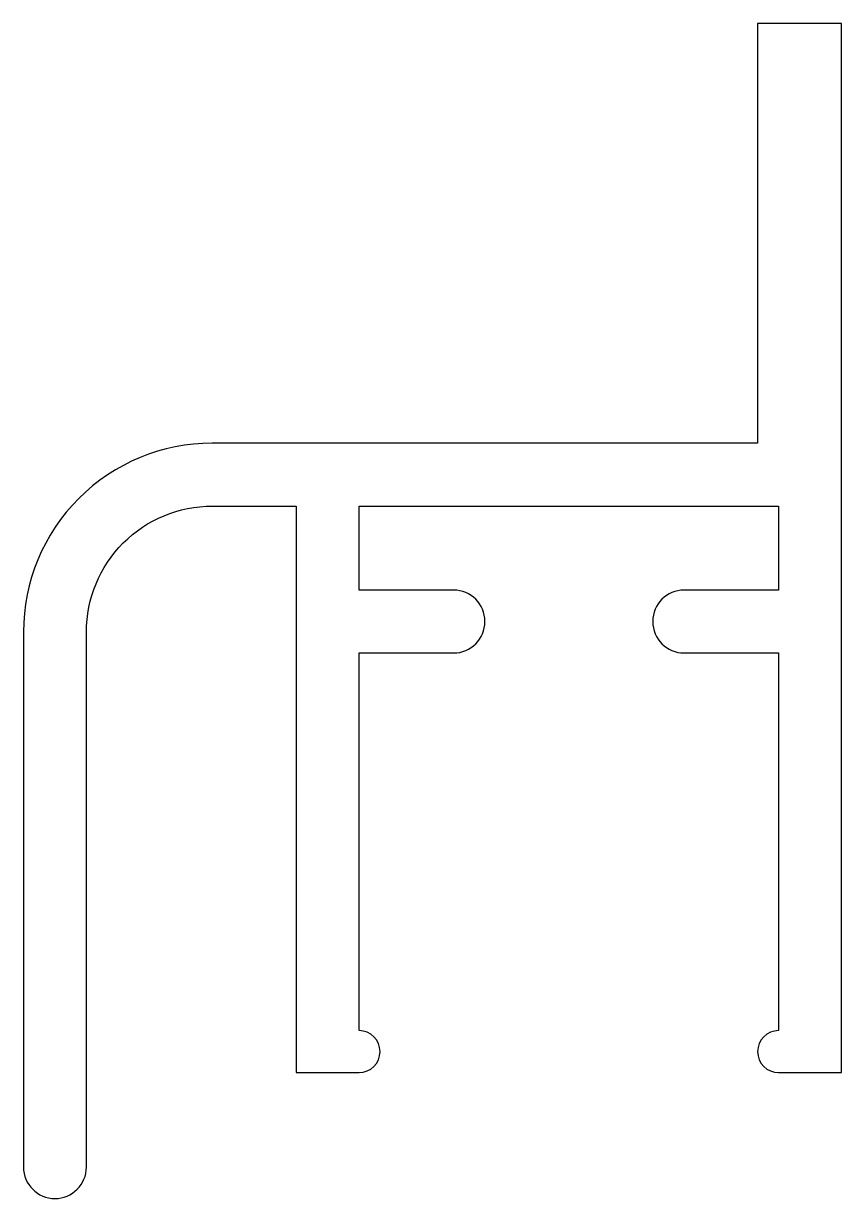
# Model space of a CAD drawing. Extents: x 245.1 to 264.6, y 240 to 268.
import ezdxf

# ---------------------------------------------------------------- set-up
doc = ezdxf.new("R2010")
doc.units = 0
doc.layers.get('0').update_dxf_attribs({"linetype": 'CONTINUOUS'})

msp = doc.modelspace()

# ---------------------------------------------------------------- linework, layer by layer
msp.add_lwpolyline([(263.06, 252.974), (263.06, 243.974, 1), (263.06, 242.974), (264.56, 242.974), (264.56, 267.974), (262.56, 267.974), (262.56, 257.974), (251.56, 257.974), (249.56, 257.974, 0.414214), (245.06, 253.474), (245.06, 240.724, 1), (246.56, 240.724), (246.56, 253.474, -0.414214), (249.56, 256.474), (251.56, 256.474), (251.56, 242.974), (253.06, 242.974, 1), (253.06, 243.974), (253.06, 252.974), (255.31, 252.974, 1), (255.31, 254.474), (253.06, 254.474), (253.06, 256.474), (263.06, 256.474), (263.06, 254.474), (260.81, 254.474, 1), (260.81, 252.974)], format="xyb", close=True)

doc.saveas('drawing.dxf')
